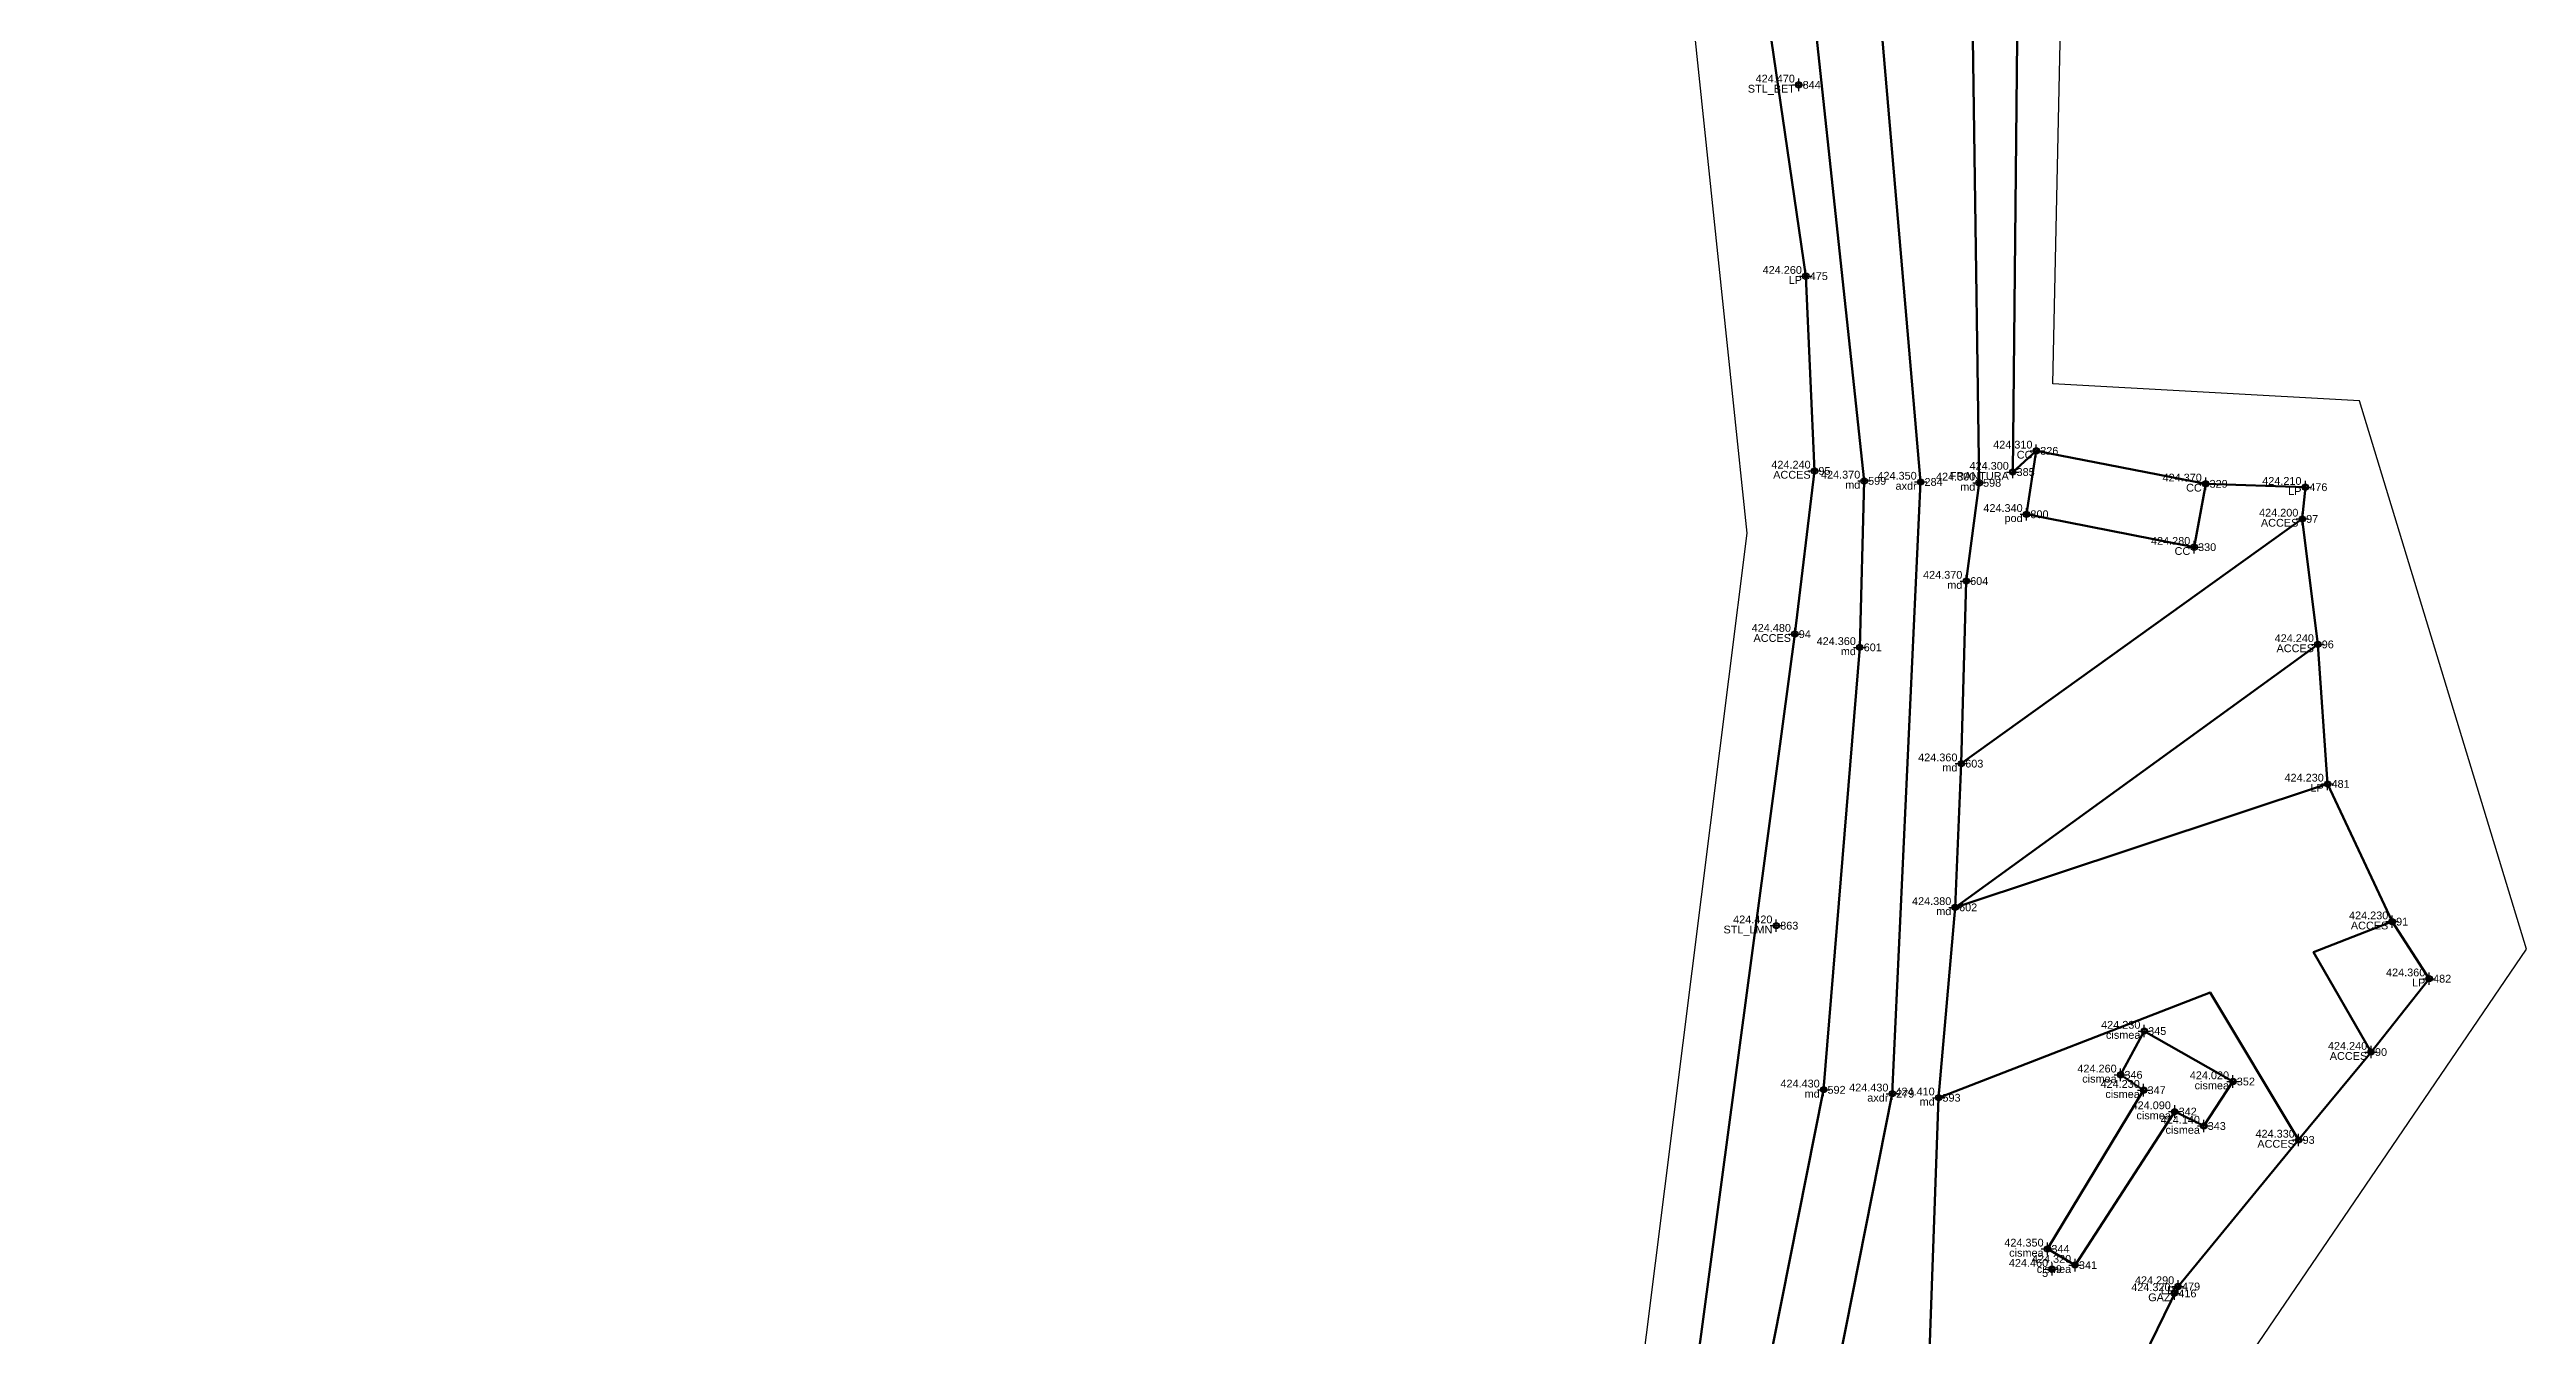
# Model space of a CAD drawing. Extents: x 396921 to 401273, y 555385 to 556691.
# Drawn here: x 397253.8 to 397333.5, y 556369.5 to 556410.9 of the extents above; entities that cross this region are included whole.
import ezdxf
from ezdxf.enums import TextEntityAlignment as Align

# ---------------------------------------------------------------- set-up
doc = ezdxf.new("R2010")
doc.units = 0
doc.header["$PDMODE"] = 34
doc.header["$PDSIZE"] = 0.2
for name, color, linetype in [('Boundary', 30, 'Continuous'), ('TOPO_CERC', 1, 'Continuous'), ('TOPO_CODE', 7, 'Continuous'), ('TOPO_ELEVATION', 7, 'Continuous'), ('TOPO_POINT_ID', 7, 'Continuous'), ('TOPO_POINTS', 7, 'Continuous'), ('TOPO_SYMBOL', 1, 'Continuous')]:
    doc.layers.add(name, color=color, linetype=linetype)
doc.layers.add('RO-LINES-LIN', color=7, linetype='Continuous', lineweight=25)
doc.styles.get("Standard").update_dxf_attribs({"font": 'arial.ttf'})

# ---------------------------------------------------------------- blocks, each defined once
blk = doc.blocks.new('PUNCTOPO')
at = {"layer": 'TOPO_CERC'}
blk.add_circle((0, 0), 0.25, dxfattribs=at)
at = {"layer": 'TOPO_SYMBOL'}
blk.add_point((0, 0), dxfattribs=at)

msp = doc.modelspace()

# ---------------------------------------------------------------- linework, layer by layer
at = {"layer": 'Boundary'}
msp.add_lwpolyline([(397290.318, 556461.106), (397285.15, 556444.226), (397305.463, 556423.234), (397308.396, 556395.33), (397304.568, 556364.856), (397295.048, 556344.646), (397277.35, 556327.301), (397253.835, 556309.979), (397257.924, 556300.179), (397285.862, 556310.107), (397291.473, 556297.394), (397302.961, 556297.777), (397304.507, 556309.076), (397321.067, 556309.547), (397320.215, 556315.551), (397307.805, 556320.641), (397321.046, 556363.719), (397333.451, 556381.953), (397328.084, 556399.584), (397318.225, 556400.132), (397319.101, 556441.045), (397321.6, 556450.569)], dxfattribs=at)
at = {"layer": 'RO-LINES-LIN', "lineweight": 50}
for points in [[(397301.82, 556652.167, 412.53), (397299.86, 556640.804, 413.01), (397299.045, 556612.502, 415.26), (397296.51, 556582.426, 417.81), (397300.117, 556573.926, 418.33), (397312.134, 556549.626, 419.88), (397325.554, 556514.019, 421.5), (397325.84, 556491.893, 422.13), (397322.099, 556468.97, 423.04), (397310.209, 556440.701, 424.26), (397313.977, 556396.974, 424.35), (397313.068, 556377.302, 424.43), (397308.37, 556353.59, 424.89), (397304.346, 556342.544, 425.34), (397300.047, 556317.188, 425.53)], [(397313.698, 556315.007, 424.67), (397304.567, 556318.162, 425.34), (397303.367, 556324.724, 425.56), (397304.662, 556332.824, 425.59), (397306.891, 556341.455, 425.44), (397308.422, 556347.331, 425.09), (397310.687, 556352.875, 424.88), (397312.914, 556362.035, 424.59), (397314.235, 556368.104, 424.47), (397314.555, 556377.175, 424.41), (397315.089, 556383.296, 424.38), (397315.286, 556387.917, 424.36), (397315.444, 556393.788, 424.37), (397315.859, 556396.945, 424.3), (397315.539, 556419.508, 424.31), (397315.432, 556423.464, 424.29), (397315.078, 556434.165, 424.23), (397315.101, 556435.438, 424.22), (397314.945, 556440.955, 424.14), (397316.1, 556450.522, 423.98)], [(397257.709, 556309.406, 427.67), (397272.655, 556315.867, 426.8), (397276.736, 556318.176, 426.55), (397281.975, 556321.864, 426.2), (397284.492, 556324.429, 426.04), (397291.833, 556332.133, 425.73), (397295.48, 556335.746, 425.57), (397301.244, 556343.463, 425.25), (397305.781, 556354.364, 424.88), (397307.095, 556358.47, 424.73), (397310.859, 556377.43, 424.43), (397312.022, 556391.656, 424.36), (397312.163, 556397.009, 424.37), (397309.187, 556424.808, 424.49), (397306.425, 556431.625, 424.41), (397303.045, 556437.119, 424.41), (397295.891, 556444.071, 424.81), (397289.147, 556448.77, 425.29)], [(397288.277, 556445.905, 425.5), (397293.686, 556441.529, 425.26), (397295.57, 556439.975, 425.14), (397299.767, 556434.471, 424.85), (397303.156, 556430.01, 424.65), (397307.253, 556424.395, 424.6), (397310.287, 556403.591, 424.26), (397310.567, 556397.33, 424.24), (397309.935, 556392.082, 424.48), (397306.42, 556365.816, 424.73), (397304.227, 556359.877, 425.08)], [(397317.171, 556419.778, 424.43), (397316.937, 556397.293, 424.3), (397317.697, 556397.974, 424.31)], [(397323.14, 556396.914, 424.37), (397322.77, 556394.878, 424.28), (397317.382, 556395.935, 424.34), (397317.697, 556397.974, 424.31), (397323.14, 556396.914, 424.37)], [(397323.14, 556396.914, 424.37), (397326.345, 556396.806, 424.21)], [(397326.345, 556396.806, 424.21), (397326.244, 556395.786, 424.2)], [(397326.745, 556391.751, 424.24), (397315.089, 556383.296, 424.38), (397315.286, 556387.917, 424.36), (397326.244, 556395.786, 424.2), (397326.745, 556391.751, 424.24)], [(397326.244, 556395.786, 424.2), (397326.745, 556391.751, 424.24)], [(397326.745, 556391.751, 424.24), (397327.061, 556387.265, 424.23)], [(397326.129, 556375.818, 424.33), (397323.28, 556380.563, 424.36), (397314.555, 556377.175, 424.41), (397315.089, 556383.296, 424.38), (397327.061, 556387.265, 424.23)], [(397327.061, 556387.265, 424.23), (397329.135, 556382.837, 424.23), (397330.325, 556381.003, 424.36), (397328.457, 556378.643, 424.24), (397326.129, 556375.818, 424.33), (397322.254, 556371.106, 424.29), (397319.58, 556365.616, 424.58)], [(397328.457, 556378.643, 424.24), (397326.611, 556381.857, 424.234), (397329.135, 556382.837, 424.23)], [(397318.941, 556371.793, 424.32), (397318.056, 556372.315, 424.35), (397321.147, 556377.418, 424.23), (397320.404, 556377.912, 424.26), (397321.167, 556379.32, 424.23), (397324.016, 556377.696, 424.02), (397323.081, 556376.266, 424.14), (397322.146, 556376.731, 424.09), (397318.941, 556371.793, 424.32)]]:
    msp.add_polyline3d(points, dxfattribs=at)

# ---------------------------------------------------------------- block references
at = {"layer": 'TOPO_POINTS'}
ref = msp.add_blockref('PUNCTOPO', (397310.061, 556409.743, 424.47), dxfattribs=dict(at, xscale=0.25, yscale=0.25, zscale=0.25))
ref.add_attrib('POINT', '844', dxfattribs={"layer": 'TOPO_POINT_ID', "height": 0.25}).set_placement((397310.186, 556409.743, 424.47), align=Align.MIDDLE_LEFT)
ref.add_attrib('ELEVATION', '424.470', dxfattribs={"layer": 'TOPO_ELEVATION', "height": 0.25}).set_placement((397309.936, 556409.743, 424.47), align=Align.BOTTOM_RIGHT)
ref.add_attrib('CODE', 'STL_BET', dxfattribs={"layer": 'TOPO_CODE', "height": 0.25}).set_placement((397309.936, 556409.743, 424.47), align=Align.TOP_RIGHT)
ref = msp.add_blockref('PUNCTOPO', (397310.287, 556403.591, 424.26), dxfattribs=dict(at, xscale=0.25, yscale=0.25, zscale=0.25))
ref.add_attrib('POINT', '475', dxfattribs={"layer": 'TOPO_POINT_ID', "height": 0.25}).set_placement((397310.412, 556403.591, 424.26), align=Align.MIDDLE_LEFT)
ref.add_attrib('ELEVATION', '424.260', dxfattribs={"layer": 'TOPO_ELEVATION', "height": 0.25}).set_placement((397310.162, 556403.591, 424.26), align=Align.BOTTOM_RIGHT)
ref.add_attrib('CODE', 'LP', dxfattribs={"layer": 'TOPO_CODE', "height": 0.25}).set_placement((397310.162, 556403.591, 424.26), align=Align.TOP_RIGHT)
ref = msp.add_blockref('PUNCTOPO', (397317.697, 556397.974, 424.31), dxfattribs=dict(at, xscale=0.25, yscale=0.25, zscale=0.25))
ref.add_attrib('POINT', '326', dxfattribs={"layer": 'TOPO_POINT_ID', "height": 0.25}).set_placement((397317.822, 556397.974, 424.31), align=Align.MIDDLE_LEFT)
ref.add_attrib('ELEVATION', '424.310', dxfattribs={"layer": 'TOPO_ELEVATION', "height": 0.25}).set_placement((397317.572, 556397.974, 424.31), align=Align.BOTTOM_RIGHT)
ref.add_attrib('CODE', 'CC', dxfattribs={"layer": 'TOPO_CODE', "height": 0.25}).set_placement((397317.572, 556397.974, 424.31), align=Align.TOP_RIGHT)
ref = msp.add_blockref('PUNCTOPO', (397310.567, 556397.33, 424.24), dxfattribs=dict(at, xscale=0.25, yscale=0.25, zscale=0.25))
ref.add_attrib('POINT', '95', dxfattribs={"layer": 'TOPO_POINT_ID', "height": 0.25}).set_placement((397310.692, 556397.33, 424.24), align=Align.MIDDLE_LEFT)
ref.add_attrib('ELEVATION', '424.240', dxfattribs={"layer": 'TOPO_ELEVATION', "height": 0.25}).set_placement((397310.442, 556397.33, 424.24), align=Align.BOTTOM_RIGHT)
ref.add_attrib('CODE', 'ACCES', dxfattribs={"layer": 'TOPO_CODE', "height": 0.25}).set_placement((397310.442, 556397.33, 424.24), align=Align.TOP_RIGHT)
ref = msp.add_blockref('PUNCTOPO', (397312.163, 556397.009, 424.37), dxfattribs=dict(at, xscale=0.25, yscale=0.25, zscale=0.25))
ref.add_attrib('POINT', '599', dxfattribs={"layer": 'TOPO_POINT_ID', "height": 0.25}).set_placement((397312.288, 556397.009, 424.37), align=Align.MIDDLE_LEFT)
ref.add_attrib('ELEVATION', '424.370', dxfattribs={"layer": 'TOPO_ELEVATION', "height": 0.25}).set_placement((397312.038, 556397.009, 424.37), align=Align.BOTTOM_RIGHT)
ref.add_attrib('CODE', 'md', dxfattribs={"layer": 'TOPO_CODE', "height": 0.25}).set_placement((397312.038, 556397.009, 424.37), align=Align.TOP_RIGHT)
ref = msp.add_blockref('PUNCTOPO', (397313.977, 556396.974, 424.35), dxfattribs=dict(at, xscale=0.25, yscale=0.25, zscale=0.25))
ref.add_attrib('POINT', '284', dxfattribs={"layer": 'TOPO_POINT_ID', "height": 0.25}).set_placement((397314.102, 556396.974, 424.35), align=Align.MIDDLE_LEFT)
ref.add_attrib('ELEVATION', '424.350', dxfattribs={"layer": 'TOPO_ELEVATION', "height": 0.25}).set_placement((397313.852, 556396.974, 424.35), align=Align.BOTTOM_RIGHT)
ref.add_attrib('CODE', 'axdr', dxfattribs={"layer": 'TOPO_CODE', "height": 0.25}).set_placement((397313.852, 556396.974, 424.35), align=Align.TOP_RIGHT)
ref = msp.add_blockref('PUNCTOPO', (397315.859, 556396.945, 424.3), dxfattribs=dict(at, xscale=0.25, yscale=0.25, zscale=0.25))
ref.add_attrib('POINT', '598', dxfattribs={"layer": 'TOPO_POINT_ID', "height": 0.25}).set_placement((397315.984, 556396.945, 424.3), align=Align.MIDDLE_LEFT)
ref.add_attrib('ELEVATION', '424.300', dxfattribs={"layer": 'TOPO_ELEVATION', "height": 0.25}).set_placement((397315.734, 556396.945, 424.3), align=Align.BOTTOM_RIGHT)
ref.add_attrib('CODE', 'md', dxfattribs={"layer": 'TOPO_CODE', "height": 0.25}).set_placement((397315.734, 556396.945, 424.3), align=Align.TOP_RIGHT)
ref = msp.add_blockref('PUNCTOPO', (397316.937, 556397.293, 424.3), dxfattribs=dict(at, xscale=0.25, yscale=0.25, zscale=0.25))
ref.add_attrib('POINT', '385', dxfattribs={"layer": 'TOPO_POINT_ID', "height": 0.25}).set_placement((397317.062, 556397.293, 424.3), align=Align.MIDDLE_LEFT)
ref.add_attrib('ELEVATION', '424.300', dxfattribs={"layer": 'TOPO_ELEVATION', "height": 0.25}).set_placement((397316.812, 556397.293, 424.3), align=Align.BOTTOM_RIGHT)
ref.add_attrib('CODE', 'FRANTURA', dxfattribs={"layer": 'TOPO_CODE', "height": 0.25}).set_placement((397316.812, 556397.293, 424.3), align=Align.TOP_RIGHT)
ref = msp.add_blockref('PUNCTOPO', (397323.14, 556396.914, 424.37), dxfattribs=dict(at, xscale=0.25, yscale=0.25, zscale=0.25))
ref.add_attrib('POINT', '329', dxfattribs={"layer": 'TOPO_POINT_ID', "height": 0.25}).set_placement((397323.265, 556396.914, 424.37), align=Align.MIDDLE_LEFT)
ref.add_attrib('ELEVATION', '424.370', dxfattribs={"layer": 'TOPO_ELEVATION', "height": 0.25}).set_placement((397323.015, 556396.914, 424.37), align=Align.BOTTOM_RIGHT)
ref.add_attrib('CODE', 'CC', dxfattribs={"layer": 'TOPO_CODE', "height": 0.25}).set_placement((397323.015, 556396.914, 424.37), align=Align.TOP_RIGHT)
ref = msp.add_blockref('PUNCTOPO', (397326.345, 556396.806, 424.21), dxfattribs=dict(at, xscale=0.25, yscale=0.25, zscale=0.25))
ref.add_attrib('POINT', '476', dxfattribs={"layer": 'TOPO_POINT_ID', "height": 0.25}).set_placement((397326.47, 556396.806, 424.21), align=Align.MIDDLE_LEFT)
ref.add_attrib('ELEVATION', '424.210', dxfattribs={"layer": 'TOPO_ELEVATION', "height": 0.25}).set_placement((397326.22, 556396.806, 424.21), align=Align.BOTTOM_RIGHT)
ref.add_attrib('CODE', 'LP', dxfattribs={"layer": 'TOPO_CODE', "height": 0.25}).set_placement((397326.22, 556396.806, 424.21), align=Align.TOP_RIGHT)
ref = msp.add_blockref('PUNCTOPO', (397317.382, 556395.935, 424.34), dxfattribs=dict(at, xscale=0.25, yscale=0.25, zscale=0.25))
ref.add_attrib('POINT', '800', dxfattribs={"layer": 'TOPO_POINT_ID', "height": 0.25}).set_placement((397317.507, 556395.935, 424.34), align=Align.MIDDLE_LEFT)
ref.add_attrib('ELEVATION', '424.340', dxfattribs={"layer": 'TOPO_ELEVATION', "height": 0.25}).set_placement((397317.257, 556395.935, 424.34), align=Align.BOTTOM_RIGHT)
ref.add_attrib('CODE', 'pod', dxfattribs={"layer": 'TOPO_CODE', "height": 0.25}).set_placement((397317.257, 556395.935, 424.34), align=Align.TOP_RIGHT)
ref = msp.add_blockref('PUNCTOPO', (397326.244, 556395.786, 424.2), dxfattribs=dict(at, xscale=0.25, yscale=0.25, zscale=0.25))
ref.add_attrib('POINT', '97', dxfattribs={"layer": 'TOPO_POINT_ID', "height": 0.25}).set_placement((397326.369, 556395.786, 424.2), align=Align.MIDDLE_LEFT)
ref.add_attrib('ELEVATION', '424.200', dxfattribs={"layer": 'TOPO_ELEVATION', "height": 0.25}).set_placement((397326.119, 556395.786, 424.2), align=Align.BOTTOM_RIGHT)
ref.add_attrib('CODE', 'ACCES', dxfattribs={"layer": 'TOPO_CODE', "height": 0.25}).set_placement((397326.119, 556395.786, 424.2), align=Align.TOP_RIGHT)
ref = msp.add_blockref('PUNCTOPO', (397322.77, 556394.878, 424.28), dxfattribs=dict(at, xscale=0.25, yscale=0.25, zscale=0.25))
ref.add_attrib('POINT', '330', dxfattribs={"layer": 'TOPO_POINT_ID', "height": 0.25}).set_placement((397322.895, 556394.878, 424.28), align=Align.MIDDLE_LEFT)
ref.add_attrib('ELEVATION', '424.280', dxfattribs={"layer": 'TOPO_ELEVATION', "height": 0.25}).set_placement((397322.645, 556394.878, 424.28), align=Align.BOTTOM_RIGHT)
ref.add_attrib('CODE', 'CC', dxfattribs={"layer": 'TOPO_CODE', "height": 0.25}).set_placement((397322.645, 556394.878, 424.28), align=Align.TOP_RIGHT)
ref = msp.add_blockref('PUNCTOPO', (397315.444, 556393.788, 424.37), dxfattribs=dict(at, xscale=0.25, yscale=0.25, zscale=0.25))
ref.add_attrib('POINT', '604', dxfattribs={"layer": 'TOPO_POINT_ID', "height": 0.25}).set_placement((397315.569, 556393.788, 424.37), align=Align.MIDDLE_LEFT)
ref.add_attrib('ELEVATION', '424.370', dxfattribs={"layer": 'TOPO_ELEVATION', "height": 0.25}).set_placement((397315.319, 556393.788, 424.37), align=Align.BOTTOM_RIGHT)
ref.add_attrib('CODE', 'md', dxfattribs={"layer": 'TOPO_CODE', "height": 0.25}).set_placement((397315.319, 556393.788, 424.37), align=Align.TOP_RIGHT)
ref = msp.add_blockref('PUNCTOPO', (397309.935, 556392.082, 424.48), dxfattribs=dict(at, xscale=0.25, yscale=0.25, zscale=0.25))
ref.add_attrib('POINT', '94', dxfattribs={"layer": 'TOPO_POINT_ID', "height": 0.25}).set_placement((397310.06, 556392.082, 424.48), align=Align.MIDDLE_LEFT)
ref.add_attrib('ELEVATION', '424.480', dxfattribs={"layer": 'TOPO_ELEVATION', "height": 0.25}).set_placement((397309.81, 556392.082, 424.48), align=Align.BOTTOM_RIGHT)
ref.add_attrib('CODE', 'ACCES', dxfattribs={"layer": 'TOPO_CODE', "height": 0.25}).set_placement((397309.81, 556392.082, 424.48), align=Align.TOP_RIGHT)
ref = msp.add_blockref('PUNCTOPO', (397312.022, 556391.656, 424.36), dxfattribs=dict(at, xscale=0.25, yscale=0.25, zscale=0.25))
ref.add_attrib('POINT', '601', dxfattribs={"layer": 'TOPO_POINT_ID', "height": 0.25}).set_placement((397312.147, 556391.656, 424.36), align=Align.MIDDLE_LEFT)
ref.add_attrib('ELEVATION', '424.360', dxfattribs={"layer": 'TOPO_ELEVATION', "height": 0.25}).set_placement((397311.897, 556391.656, 424.36), align=Align.BOTTOM_RIGHT)
ref.add_attrib('CODE', 'md', dxfattribs={"layer": 'TOPO_CODE', "height": 0.25}).set_placement((397311.897, 556391.656, 424.36), align=Align.TOP_RIGHT)
ref = msp.add_blockref('PUNCTOPO', (397326.745, 556391.751, 424.24), dxfattribs=dict(at, xscale=0.25, yscale=0.25, zscale=0.25))
ref.add_attrib('POINT', '96', dxfattribs={"layer": 'TOPO_POINT_ID', "height": 0.25}).set_placement((397326.87, 556391.751, 424.24), align=Align.MIDDLE_LEFT)
ref.add_attrib('ELEVATION', '424.240', dxfattribs={"layer": 'TOPO_ELEVATION', "height": 0.25}).set_placement((397326.62, 556391.751, 424.24), align=Align.BOTTOM_RIGHT)
ref.add_attrib('CODE', 'ACCES', dxfattribs={"layer": 'TOPO_CODE', "height": 0.25}).set_placement((397326.62, 556391.751, 424.24), align=Align.TOP_RIGHT)
ref = msp.add_blockref('PUNCTOPO', (397315.286, 556387.917, 424.36), dxfattribs=dict(at, xscale=0.25, yscale=0.25, zscale=0.25))
ref.add_attrib('POINT', '603', dxfattribs={"layer": 'TOPO_POINT_ID', "height": 0.25}).set_placement((397315.411, 556387.917, 424.36), align=Align.MIDDLE_LEFT)
ref.add_attrib('ELEVATION', '424.360', dxfattribs={"layer": 'TOPO_ELEVATION', "height": 0.25}).set_placement((397315.161, 556387.917, 424.36), align=Align.BOTTOM_RIGHT)
ref.add_attrib('CODE', 'md', dxfattribs={"layer": 'TOPO_CODE', "height": 0.25}).set_placement((397315.161, 556387.917, 424.36), align=Align.TOP_RIGHT)
ref = msp.add_blockref('PUNCTOPO', (397327.061, 556387.265, 424.23), dxfattribs=dict(at, xscale=0.25, yscale=0.25, zscale=0.25))
ref.add_attrib('POINT', '481', dxfattribs={"layer": 'TOPO_POINT_ID', "height": 0.25}).set_placement((397327.186, 556387.265, 424.23), align=Align.MIDDLE_LEFT)
ref.add_attrib('ELEVATION', '424.230', dxfattribs={"layer": 'TOPO_ELEVATION', "height": 0.25}).set_placement((397326.936, 556387.265, 424.23), align=Align.BOTTOM_RIGHT)
ref.add_attrib('CODE', 'LP', dxfattribs={"layer": 'TOPO_CODE', "height": 0.25}).set_placement((397326.936, 556387.265, 424.23), align=Align.TOP_RIGHT)
ref = msp.add_blockref('PUNCTOPO', (397315.089, 556383.296, 424.38), dxfattribs=dict(at, xscale=0.25, yscale=0.25, zscale=0.25))
ref.add_attrib('POINT', '602', dxfattribs={"layer": 'TOPO_POINT_ID', "height": 0.25}).set_placement((397315.214, 556383.296, 424.38), align=Align.MIDDLE_LEFT)
ref.add_attrib('ELEVATION', '424.380', dxfattribs={"layer": 'TOPO_ELEVATION', "height": 0.25}).set_placement((397314.964, 556383.296, 424.38), align=Align.BOTTOM_RIGHT)
ref.add_attrib('CODE', 'md', dxfattribs={"layer": 'TOPO_CODE', "height": 0.25}).set_placement((397314.964, 556383.296, 424.38), align=Align.TOP_RIGHT)
ref = msp.add_blockref('PUNCTOPO', (397309.339, 556382.708, 424.42), dxfattribs=dict(at, xscale=0.25, yscale=0.25, zscale=0.25))
ref.add_attrib('POINT', '863', dxfattribs={"layer": 'TOPO_POINT_ID', "height": 0.25}).set_placement((397309.464, 556382.708, 424.42), align=Align.MIDDLE_LEFT)
ref.add_attrib('ELEVATION', '424.420', dxfattribs={"layer": 'TOPO_ELEVATION', "height": 0.25}).set_placement((397309.214, 556382.708, 424.42), align=Align.BOTTOM_RIGHT)
ref.add_attrib('CODE', 'STL_LMN', dxfattribs={"layer": 'TOPO_CODE', "height": 0.25}).set_placement((397309.214, 556382.708, 424.42), align=Align.TOP_RIGHT)
ref = msp.add_blockref('PUNCTOPO', (397329.135, 556382.837, 424.23), dxfattribs=dict(at, xscale=0.25, yscale=0.25, zscale=0.25))
ref.add_attrib('POINT', '91', dxfattribs={"layer": 'TOPO_POINT_ID', "height": 0.25}).set_placement((397329.26, 556382.837, 424.23), align=Align.MIDDLE_LEFT)
ref.add_attrib('ELEVATION', '424.230', dxfattribs={"layer": 'TOPO_ELEVATION', "height": 0.25}).set_placement((397329.01, 556382.837, 424.23), align=Align.BOTTOM_RIGHT)
ref.add_attrib('CODE', 'ACCES', dxfattribs={"layer": 'TOPO_CODE', "height": 0.25}).set_placement((397329.01, 556382.837, 424.23), align=Align.TOP_RIGHT)
ref = msp.add_blockref('PUNCTOPO', (397330.325, 556381.003, 424.36), dxfattribs=dict(at, xscale=0.25, yscale=0.25, zscale=0.25))
ref.add_attrib('POINT', '482', dxfattribs={"layer": 'TOPO_POINT_ID', "height": 0.25}).set_placement((397330.45, 556381.003, 424.36), align=Align.MIDDLE_LEFT)
ref.add_attrib('ELEVATION', '424.360', dxfattribs={"layer": 'TOPO_ELEVATION', "height": 0.25}).set_placement((397330.2, 556381.003, 424.36), align=Align.BOTTOM_RIGHT)
ref.add_attrib('CODE', 'LP', dxfattribs={"layer": 'TOPO_CODE', "height": 0.25}).set_placement((397330.2, 556381.003, 424.36), align=Align.TOP_RIGHT)
ref = msp.add_blockref('PUNCTOPO', (397321.167, 556379.32, 424.23), dxfattribs=dict(at, xscale=0.25, yscale=0.25, zscale=0.25))
ref.add_attrib('POINT', '345', dxfattribs={"layer": 'TOPO_POINT_ID', "height": 0.25}).set_placement((397321.292, 556379.32, 424.23), align=Align.MIDDLE_LEFT)
ref.add_attrib('ELEVATION', '424.230', dxfattribs={"layer": 'TOPO_ELEVATION', "height": 0.25}).set_placement((397321.042, 556379.32, 424.23), align=Align.BOTTOM_RIGHT)
ref.add_attrib('CODE', 'cismea', dxfattribs={"layer": 'TOPO_CODE', "height": 0.25}).set_placement((397321.042, 556379.32, 424.23), align=Align.TOP_RIGHT)
ref = msp.add_blockref('PUNCTOPO', (397328.457, 556378.643, 424.24), dxfattribs=dict(at, xscale=0.25, yscale=0.25, zscale=0.25))
ref.add_attrib('POINT', '90', dxfattribs={"layer": 'TOPO_POINT_ID', "height": 0.25}).set_placement((397328.582, 556378.643, 424.24), align=Align.MIDDLE_LEFT)
ref.add_attrib('ELEVATION', '424.240', dxfattribs={"layer": 'TOPO_ELEVATION', "height": 0.25}).set_placement((397328.332, 556378.643, 424.24), align=Align.BOTTOM_RIGHT)
ref.add_attrib('CODE', 'ACCES', dxfattribs={"layer": 'TOPO_CODE', "height": 0.25}).set_placement((397328.332, 556378.643, 424.24), align=Align.TOP_RIGHT)
ref = msp.add_blockref('PUNCTOPO', (397320.404, 556377.912, 424.26), dxfattribs=dict(at, xscale=0.25, yscale=0.25, zscale=0.25))
ref.add_attrib('POINT', '346', dxfattribs={"layer": 'TOPO_POINT_ID', "height": 0.25}).set_placement((397320.529, 556377.912, 424.26), align=Align.MIDDLE_LEFT)
ref.add_attrib('ELEVATION', '424.260', dxfattribs={"layer": 'TOPO_ELEVATION', "height": 0.25}).set_placement((397320.279, 556377.912, 424.26), align=Align.BOTTOM_RIGHT)
ref.add_attrib('CODE', 'cismea', dxfattribs={"layer": 'TOPO_CODE', "height": 0.25}).set_placement((397320.279, 556377.912, 424.26), align=Align.TOP_RIGHT)
ref = msp.add_blockref('PUNCTOPO', (397324.016, 556377.696, 424.02), dxfattribs=dict(at, xscale=0.25, yscale=0.25, zscale=0.25))
ref.add_attrib('POINT', '352', dxfattribs={"layer": 'TOPO_POINT_ID', "height": 0.25}).set_placement((397324.141, 556377.696, 424.02), align=Align.MIDDLE_LEFT)
ref.add_attrib('ELEVATION', '424.020', dxfattribs={"layer": 'TOPO_ELEVATION', "height": 0.25}).set_placement((397323.891, 556377.696, 424.02), align=Align.BOTTOM_RIGHT)
ref.add_attrib('CODE', 'cismea', dxfattribs={"layer": 'TOPO_CODE', "height": 0.25}).set_placement((397323.891, 556377.696, 424.02), align=Align.TOP_RIGHT)
ref = msp.add_blockref('PUNCTOPO', (397310.859, 556377.43, 424.43), dxfattribs=dict(at, xscale=0.25, yscale=0.25, zscale=0.25))
ref.add_attrib('POINT', '592', dxfattribs={"layer": 'TOPO_POINT_ID', "height": 0.25}).set_placement((397310.984, 556377.43, 424.43), align=Align.MIDDLE_LEFT)
ref.add_attrib('ELEVATION', '424.430', dxfattribs={"layer": 'TOPO_ELEVATION', "height": 0.25}).set_placement((397310.734, 556377.43, 424.43), align=Align.BOTTOM_RIGHT)
ref.add_attrib('CODE', 'md', dxfattribs={"layer": 'TOPO_CODE', "height": 0.25}).set_placement((397310.734, 556377.43, 424.43), align=Align.TOP_RIGHT)
ref = msp.add_blockref('PUNCTOPO', (397313.068, 556377.302, 424.43), dxfattribs=dict(at, xscale=0.25, yscale=0.25, zscale=0.25))
ref.add_attrib('POINT', '279', dxfattribs={"layer": 'TOPO_POINT_ID', "height": 0.25}).set_placement((397313.193, 556377.302, 424.43), align=Align.MIDDLE_LEFT)
ref.add_attrib('ELEVATION', '424.430', dxfattribs={"layer": 'TOPO_ELEVATION', "height": 0.25}).set_placement((397312.943, 556377.302, 424.43), align=Align.BOTTOM_RIGHT)
ref.add_attrib('CODE', 'axdr', dxfattribs={"layer": 'TOPO_CODE', "height": 0.25}).set_placement((397312.943, 556377.302, 424.43), align=Align.TOP_RIGHT)
ref = msp.add_blockref('PUNCTOPO', (397314.555, 556377.175, 424.41), dxfattribs=dict(at, xscale=0.25, yscale=0.25, zscale=0.25))
ref.add_attrib('POINT', '593', dxfattribs={"layer": 'TOPO_POINT_ID', "height": 0.25}).set_placement((397314.68, 556377.175, 424.41), align=Align.MIDDLE_LEFT)
ref.add_attrib('ELEVATION', '424.410', dxfattribs={"layer": 'TOPO_ELEVATION', "height": 0.25}).set_placement((397314.43, 556377.175, 424.41), align=Align.BOTTOM_RIGHT)
ref.add_attrib('CODE', 'md', dxfattribs={"layer": 'TOPO_CODE', "height": 0.25}).set_placement((397314.43, 556377.175, 424.41), align=Align.TOP_RIGHT)
ref = msp.add_blockref('PUNCTOPO', (397321.147, 556377.418, 424.23), dxfattribs=dict(at, xscale=0.25, yscale=0.25, zscale=0.25))
ref.add_attrib('POINT', '347', dxfattribs={"layer": 'TOPO_POINT_ID', "height": 0.25}).set_placement((397321.272, 556377.418, 424.23), align=Align.MIDDLE_LEFT)
ref.add_attrib('ELEVATION', '424.230', dxfattribs={"layer": 'TOPO_ELEVATION', "height": 0.25}).set_placement((397321.022, 556377.418, 424.23), align=Align.BOTTOM_RIGHT)
ref.add_attrib('CODE', 'cismea', dxfattribs={"layer": 'TOPO_CODE', "height": 0.25}).set_placement((397321.022, 556377.418, 424.23), align=Align.TOP_RIGHT)
ref = msp.add_blockref('PUNCTOPO', (397322.146, 556376.731, 424.09), dxfattribs=dict(at, xscale=0.25, yscale=0.25, zscale=0.25))
ref.add_attrib('POINT', '342', dxfattribs={"layer": 'TOPO_POINT_ID', "height": 0.25}).set_placement((397322.271, 556376.731, 424.09), align=Align.MIDDLE_LEFT)
ref.add_attrib('ELEVATION', '424.090', dxfattribs={"layer": 'TOPO_ELEVATION', "height": 0.25}).set_placement((397322.021, 556376.731, 424.09), align=Align.BOTTOM_RIGHT)
ref.add_attrib('CODE', 'cismea', dxfattribs={"layer": 'TOPO_CODE', "height": 0.25}).set_placement((397322.021, 556376.731, 424.09), align=Align.TOP_RIGHT)
ref = msp.add_blockref('PUNCTOPO', (397323.081, 556376.266, 424.14), dxfattribs=dict(at, xscale=0.25, yscale=0.25, zscale=0.25))
ref.add_attrib('POINT', '343', dxfattribs={"layer": 'TOPO_POINT_ID', "height": 0.25}).set_placement((397323.206, 556376.266, 424.14), align=Align.MIDDLE_LEFT)
ref.add_attrib('ELEVATION', '424.140', dxfattribs={"layer": 'TOPO_ELEVATION', "height": 0.25}).set_placement((397322.956, 556376.266, 424.14), align=Align.BOTTOM_RIGHT)
ref.add_attrib('CODE', 'cismea', dxfattribs={"layer": 'TOPO_CODE', "height": 0.25}).set_placement((397322.956, 556376.266, 424.14), align=Align.TOP_RIGHT)
ref = msp.add_blockref('PUNCTOPO', (397326.129, 556375.818, 424.33), dxfattribs=dict(at, xscale=0.25, yscale=0.25, zscale=0.25))
ref.add_attrib('POINT', '93', dxfattribs={"layer": 'TOPO_POINT_ID', "height": 0.25}).set_placement((397326.254, 556375.818, 424.33), align=Align.MIDDLE_LEFT)
ref.add_attrib('ELEVATION', '424.330', dxfattribs={"layer": 'TOPO_ELEVATION', "height": 0.25}).set_placement((397326.004, 556375.818, 424.33), align=Align.BOTTOM_RIGHT)
ref.add_attrib('CODE', 'ACCES', dxfattribs={"layer": 'TOPO_CODE', "height": 0.25}).set_placement((397326.004, 556375.818, 424.33), align=Align.TOP_RIGHT)
ref = msp.add_blockref('PUNCTOPO', (397318.056, 556372.315, 424.35), dxfattribs=dict(at, xscale=0.25, yscale=0.25, zscale=0.25))
ref.add_attrib('POINT', '344', dxfattribs={"layer": 'TOPO_POINT_ID', "height": 0.25}).set_placement((397318.181, 556372.315, 424.35), align=Align.MIDDLE_LEFT)
ref.add_attrib('ELEVATION', '424.350', dxfattribs={"layer": 'TOPO_ELEVATION', "height": 0.25}).set_placement((397317.931, 556372.315, 424.35), align=Align.BOTTOM_RIGHT)
ref.add_attrib('CODE', 'cismea', dxfattribs={"layer": 'TOPO_CODE', "height": 0.25}).set_placement((397317.931, 556372.315, 424.35), align=Align.TOP_RIGHT)
ref = msp.add_blockref('PUNCTOPO', (397318.201, 556371.663, 424.46), dxfattribs=dict(at, xscale=0.25, yscale=0.25, zscale=0.25))
ref.add_attrib('POINT', '9', dxfattribs={"layer": 'TOPO_POINT_ID', "height": 0.25}).set_placement((397318.326, 556371.663, 424.46), align=Align.MIDDLE_LEFT)
ref.add_attrib('ELEVATION', '424.460', dxfattribs={"layer": 'TOPO_ELEVATION', "height": 0.25}).set_placement((397318.076, 556371.663, 424.46), align=Align.BOTTOM_RIGHT)
ref.add_attrib('CODE', '5', dxfattribs={"layer": 'TOPO_CODE', "height": 0.25}).set_placement((397318.076, 556371.663, 424.46), align=Align.TOP_RIGHT)
ref = msp.add_blockref('PUNCTOPO', (397318.941, 556371.793, 424.32), dxfattribs=dict(at, xscale=0.25, yscale=0.25, zscale=0.25))
ref.add_attrib('POINT', '341', dxfattribs={"layer": 'TOPO_POINT_ID', "height": 0.25}).set_placement((397319.066, 556371.793, 424.32), align=Align.MIDDLE_LEFT)
ref.add_attrib('ELEVATION', '424.320', dxfattribs={"layer": 'TOPO_ELEVATION', "height": 0.25}).set_placement((397318.816, 556371.793, 424.32), align=Align.BOTTOM_RIGHT)
ref.add_attrib('CODE', 'cismea', dxfattribs={"layer": 'TOPO_CODE', "height": 0.25}).set_placement((397318.816, 556371.793, 424.32), align=Align.TOP_RIGHT)
ref = msp.add_blockref('PUNCTOPO', (397322.136, 556370.882, 424.32), dxfattribs=dict(at, xscale=0.25, yscale=0.25, zscale=0.25))
ref.add_attrib('POINT', '416', dxfattribs={"layer": 'TOPO_POINT_ID', "height": 0.25}).set_placement((397322.261, 556370.882, 424.32), align=Align.MIDDLE_LEFT)
ref.add_attrib('ELEVATION', '424.320', dxfattribs={"layer": 'TOPO_ELEVATION', "height": 0.25}).set_placement((397322.011, 556370.882, 424.32), align=Align.BOTTOM_RIGHT)
ref.add_attrib('CODE', 'GAZ', dxfattribs={"layer": 'TOPO_CODE', "height": 0.25}).set_placement((397322.011, 556370.882, 424.32), align=Align.TOP_RIGHT)
ref = msp.add_blockref('PUNCTOPO', (397322.254, 556371.106, 424.29), dxfattribs=dict(at, xscale=0.25, yscale=0.25, zscale=0.25))
ref.add_attrib('POINT', '479', dxfattribs={"layer": 'TOPO_POINT_ID', "height": 0.25}).set_placement((397322.379, 556371.106, 424.29), align=Align.MIDDLE_LEFT)
ref.add_attrib('ELEVATION', '424.290', dxfattribs={"layer": 'TOPO_ELEVATION', "height": 0.25}).set_placement((397322.129, 556371.106, 424.29), align=Align.BOTTOM_RIGHT)
ref.add_attrib('CODE', 'LP', dxfattribs={"layer": 'TOPO_CODE', "height": 0.25}).set_placement((397322.129, 556371.106, 424.29), align=Align.TOP_RIGHT)

doc.saveas('drawing.dxf')
